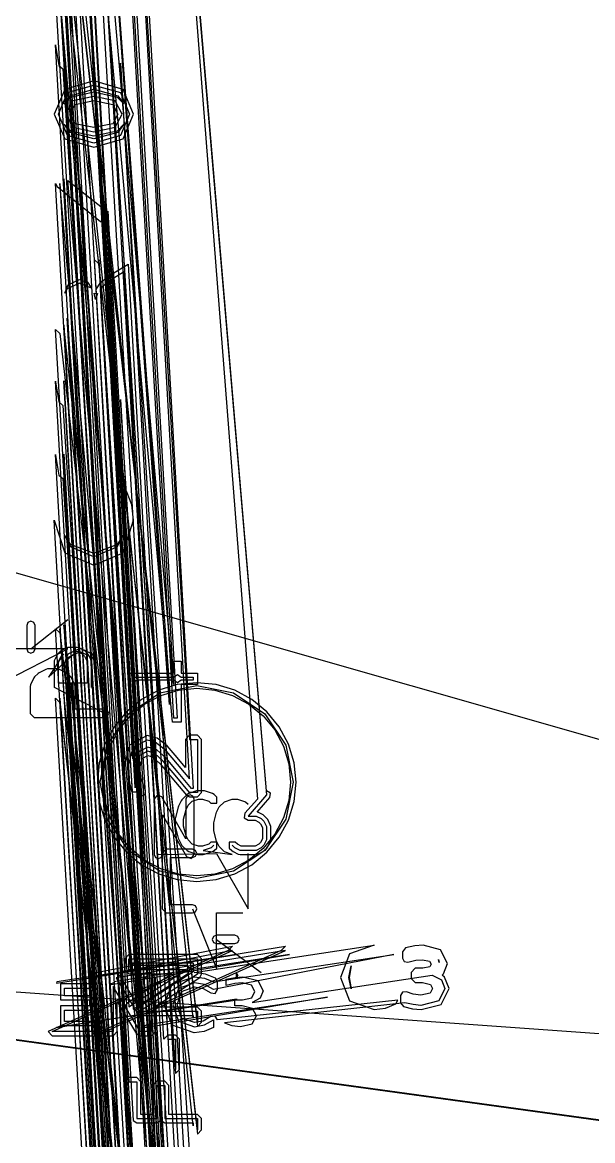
# Model space of a CAD drawing. Extents: x 0 to 334, y -361 to 120.
# Drawn here: x 77.51 to 87.79, y 1.67 to 21.83 of the extents above; entities that cross this region are included whole.
import ezdxf

# ---------------------------------------------------------------- set-up
doc = ezdxf.new("R2010")
doc.units = 0

msp = doc.modelspace()

# ---------------------------------------------------------------- linework, layer by layer
at = {"layer": 'Layer 1'}
for p, q in [((78.17989, 31.66413), (79.4289, 10.0979)), ((80.211, 9.21137), (78.17989, 31.66413)), ((78.25489, 31.743312), (79.5039, 10.0229)), ((79.50388, 9.919715), (78.25489, 31.743312)), ((80.2334, 9.89423), (78.32541, 31.717827)), ((78.542609, 31.642827), (80.1584, 9.81923)), ((80.1584, 9.53164), (78.542609, 31.642827)), ((80.2374, 9.28637), (78.96533, 31.128589)), ((78.984388, 31.201121), (80.2334, 9.89423)), ((79.048294, 31.16188), (80.2973, 9.28637)), ((79.498245, 8.551402), (78.2493, 30.375002)), ((79.331535, 8.379568), (78.082565, 30.20317)), ((79.538815, 8.042453), (78.289855, 29.866054)), ((78.295573, 29.850621), (79.5434, 8.02702)), ((79.273776, 30.011685), (80.5227, 8.90236)), ((80.522755, 8.188084), (79.273776, 30.011685)), ((79.339336, 29.975278), (80.5883, 8.01689)), ((78.239421, 29.700621), (79.6571, 7.87702)), ((81.9106, 7.976259), (80.042583, 29.799854)), ((80.042583, 29.724854), (81.9106, 7.90126)), ((80.042583, 29.649854), (81.7453, 7.82626)), ((79.353875, 4.076725), (78.104891, 25.624755)), ((78.179891, 25.624755), (79.4289, 4.07672)), ((80.6633, 3.80115), (78.179891, 25.624755)), ((78.254891, 25.699755), (79.5039, 4.036)), ((80.5883, 3.87615), (78.254891, 25.699755)), ((78.179891, 25.549755), (80.6633, 3.72615)), ((80.0567, 3.49619), (78.80769, 24.773709)), ((78.88269, 24.773709), (80.1317, 3.49619)), ((80.2673, 2.9501), (78.88269, 24.773709)), ((78.88269, 24.698709), (80.2673, 2.8751)), ((79.3539, 2.72822), (78.104891, 23.682549)), ((78.179891, 23.682549), (79.4289, 2.72822)), ((80.6633, 1.85894), (78.179891, 23.682549)), ((78.179891, 23.607549), (80.6633, 1.78394)), ((78.254891, 23.757549), (79.5039, 2.02717)), ((80.5883, 1.93394), (78.254891, 23.757549)), ((78.254891, 22.457679), (79.5039, 0.710079)), ((79.946394, 0.634067), (78.254891, 22.457679)), ((79.3539, 1.36249), (78.104891, 22.382679)), ((78.179891, 22.307679), (80.049, 0.484067)), ((78.179893, 22.382679), (79.4289, 1.36249)), ((80.048955, 0.559067), (78.179893, 22.382679)), ((78.104893, 21.428292), (78.105889, 21.416112)), ((79.3539, -0.190663), (78.104893, 21.428292)), ((78.105889, 21.416112), (78.16542, 21.054418)), ((78.254893, 21.434423), (79.5039, -0.265663)), ((79.552, -0.682014), (78.254893, 21.434423)), ((78.16542, 21.054418), (78.239424, 20.991598)), ((78.239424, 20.991598), (79.6405, -0.832014)), ((79.273783, 21.095979), (80.5227, -0.393293)), ((80.6633, -0.727633), (79.273783, 21.095979)), ((78.798361, 20.77585), (78.274619, 20.624148)), ((79.322093, 20.624156), (78.798361, 20.77585)), ((78.274619, 20.624148), (78.082573, 20.178065)), ((78.322111, 20.566101), (78.798361, 20.70085)), ((78.369774, 20.508194), (78.798361, 20.62585)), ((78.798361, 20.571194), (78.377352, 20.479696)), ((78.798361, 20.70085), (79.274611, 20.566101)), ((78.798361, 20.62585), (79.227091, 20.508076)), ((79.219316, 20.47973), (78.798361, 20.571194)), ((79.513322, 20.178065), (79.322093, 20.624156)), ((78.157573, 20.178065), (78.322111, 20.566101)), ((78.261523, 20.359769), (78.369416, 20.507901)), ((78.377352, 20.479696), (78.261523, 20.359769)), ((78.417196, 20.416155), (78.289865, 20.178065)), ((78.369416, 20.507901), (78.369774, 20.508194)), ((78.798361, 20.496194), (78.417196, 20.416155)), ((78.457296, 20.352775), (78.798361, 20.421194)), ((79.179526, 20.416155), (78.798361, 20.496194)), ((78.798361, 20.421194), (79.139612, 20.352658)), ((79.30603, 20.178065), (79.179526, 20.416155)), ((79.334338, 20.360278), (79.219316, 20.47973)), ((79.227091, 20.508076), (79.227163, 20.508018)), ((79.227163, 20.508018), (79.334338, 20.360278)), ((79.274611, 20.566101), (79.438322, 20.178065)), ((78.082573, 20.178065), (78.274591, 19.73099)), ((78.082573, 20.178065), (78.082573, 20.178065)), ((78.322111, 19.789015), (78.157573, 20.178065)), ((78.157573, 20.178065), (78.157573, 20.178065)), ((78.261523, 20.359769), (78.261523, 20.359769)), ((78.289865, 20.178065), (78.417196, 19.939974)), ((78.289865, 20.178065), (78.289865, 20.178065)), ((78.364865, 20.178065), (78.456746, 20.35243)), ((78.457012, 20.003533), (78.364865, 20.178065)), ((78.364865, 20.178065), (78.364865, 20.178065)), ((78.456746, 20.35243), (78.457296, 20.352775)), ((79.139612, 20.352658), (79.13979, 20.352546)), ((79.23103, 20.178065), (79.139713, 20.003536)), ((79.13979, 20.352546), (79.23103, 20.178065)), ((79.179526, 19.939974), (79.30603, 20.178065)), ((79.438322, 20.178065), (79.274611, 19.789015)), ((79.322274, 19.731108), (79.513322, 20.178065)), ((78.260843, 19.997999), (78.377282, 19.876477)), ((78.369594, 19.84707), (78.260843, 19.997999)), ((78.260843, 19.997999), (78.260843, 19.997999)), ((78.798361, 19.935949), (78.457012, 20.003533)), ((79.139713, 20.003536), (78.798361, 19.935949)), ((79.219626, 19.876594), (79.335023, 19.997501)), ((79.335023, 19.997501), (79.227129, 19.847072)), ((78.798361, 19.655279), (78.322111, 19.789015)), ((78.798361, 19.730279), (78.369594, 19.84707)), ((78.377282, 19.876477), (78.377461, 19.876365)), ((78.377461, 19.876365), (78.798361, 19.785949)), ((78.417196, 19.939974), (78.798361, 19.860949)), ((78.798361, 19.860949), (79.179526, 19.939974)), ((78.798361, 19.785949), (79.219076, 19.876249)), ((79.227129, 19.847072), (78.798361, 19.730279)), ((79.274611, 19.789015), (78.798361, 19.655279)), ((79.219076, 19.876249), (79.219626, 19.876594)), ((78.274591, 19.73099), (78.274663, 19.730932)), ((78.274663, 19.730932), (78.798361, 19.580279)), ((78.798361, 19.580279), (79.321916, 19.730815)), ((79.321916, 19.730815), (79.322274, 19.731108)), ((78.254898, 19.008037), (79.5039, -2.71242)), ((79.50388, -2.815575), (78.254898, 19.008037)), ((78.325418, 18.982552), (78.984396, 18.465846)), ((80.2334, -2.84106), (78.325418, 18.982552)), ((78.104898, 18.928855), (78.13289, 18.870415)), ((79.3539, -2.63742), (78.104898, 18.928855)), ((78.13289, 18.870415), (78.915064, 18.241249)), ((78.179898, 18.928855), (79.4289, -2.63742)), ((80.211, -3.52393), (78.179898, 18.928855)), ((78.542617, 18.907552), (80.1584, -2.91606)), ((80.1584, -3.20366), (78.542617, 18.907552)), ((78.965338, 18.393314), (79.048302, 18.426605)), ((80.2374, -3.44893), (78.965338, 18.393314)), ((78.984396, 18.465846), (80.2334, -2.84106)), ((79.048302, 18.426605), (80.2973, -3.44893)), ((78.915064, 18.241249), (78.962072, 18.224689)), ((78.962072, 18.224689), (80.3723, -3.59893)), ((78.807697, 17.550975), (78.882697, 17.475975)), ((80.0567, -3.72656), (78.807697, 17.550975)), ((78.882697, 17.550975), (80.1317, -3.72656)), ((80.2673, -4.27264), (78.882697, 17.550975)), ((78.882697, 17.475975), (80.2673, -4.34764)), ((79.077, 17.266283), (79.414344, 17.473978)), ((79.414344, 17.473978), (80.6633, -4.5695)), ((78.330012, 17.101984), (78.535431, 17.197362)), ((78.535431, 17.197362), (78.679693, 17.1489)), ((78.679693, 17.1489), (78.680122, 17.14853)), ((78.680122, 17.14853), (78.750783, 17.037189)), ((78.913289, 17.140652), (79.077, 17.266283)), ((78.967725, 17.089061), (79.115727, 17.202055)), ((79.115727, 17.202055), (79.116321, 17.202417)), ((79.116321, 17.202417), (79.339344, 17.339727)), ((79.339344, 17.339727), (80.5883, -4.52743)), ((78.271861, 16.950326), (78.330012, 17.101984)), ((78.311937, 17.02475), (78.271861, 16.950326)), ((78.271861, 16.950326), (78.271861, 16.950326)), ((78.535431, 17.131561), (78.311937, 17.02475)), ((78.750783, 17.037189), (78.535431, 17.131561)), ((78.802348, 16.945777), (78.863214, 16.943299)), ((78.826665, 16.83451), (78.802348, 16.945777)), ((78.802348, 16.945777), (78.802348, 16.945777)), ((78.863214, 16.943299), (78.826665, 16.83451)), ((78.835568, 17.012995), (78.913289, 17.140652)), ((80.08457, -4.810627), (78.835568, 17.012995)), ((78.915977, 17.015673), (78.967305, 17.088621)), ((80.164933, -4.807946), (78.915977, 17.015673)), ((78.967305, 17.088621), (78.967725, 17.089061)), ((78.39215, 16.575341), (79.6411, -5.06594)), ((79.9293, -5.24828), (78.39215, 16.575341)), ((78.254898, 16.370685), (79.5039, -5.3651)), ((80.5883, -5.45294), (78.254898, 16.370685)), ((78.31715, 16.500341), (80.0043, -5.32328)), ((79.566084, -5.06594), (78.31715, 16.500341)), ((78.104898, 16.295685), (78.179898, 16.220685)), ((79.353854, -5.065936), (78.104898, 16.295685)), ((78.179898, 16.220685), (80.6633, -5.60294)), ((78.104898, 15.361561), (78.105894, 15.349381)), ((79.3539, -6.25741), (78.104898, 15.361561)), ((78.105894, 15.349381), (78.165425, 14.987687)), ((78.254898, 15.367692), (79.5039, -6.3324)), ((79.552, -6.74876), (78.254898, 15.367692)), ((65.66, 15.2522), (112.73, 1.8192)), ((78.165425, 14.987687), (78.239429, 14.924867)), ((78.239429, 14.924867), (79.6405, -6.89876)), ((79.273788, 15.029248), (80.5227, -6.46004)), ((80.6633, -6.79438), (79.273788, 15.029248)), ((78.104898, 14.041427), (78.105894, 14.029247)), ((79.3539, -7.57754), (78.104898, 14.041427)), ((78.105894, 14.029247), (78.165425, 13.667552)), ((78.254898, 14.047558), (79.5039, -7.65254)), ((79.552, -8.06889), (78.254898, 14.047558)), ((78.165425, 13.667552), (78.239429, 13.604732)), ((78.239429, 13.604732), (79.6405, -8.21889)), ((79.273788, 13.709114), (80.5227, -7.78017)), ((80.6633, -8.11451), (79.273788, 13.709114)), ((78.274987, 13.339314), (79.7001, -8.48431)), ((79.523923, -8.48431), (78.274987, 13.339314)), ((79.38486, 13.375676), (79.319264, 13.414314)), ((79.319264, 13.414314), (80.3938, -8.40931)), ((79.481357, 13.129402), (79.38486, 13.375676)), ((79.513327, 12.858068), (79.481357, 13.129402)), ((78.082578, 12.858068), (78.272926, 12.267875)), ((79.331491, -8.965556), (78.082578, 12.858068)), ((79.323862, 12.267938), (79.513327, 12.858068)), ((78.269363, 12.581692), (78.369962, 12.421738)), ((78.386127, 12.36629), (78.269363, 12.581692)), ((78.269363, 12.581692), (78.269363, 12.581692)), ((79.326377, 12.58054), (79.210546, 12.366221)), ((79.226843, 12.421816), (79.326377, 12.58054)), ((78.369962, 12.421738), (78.798366, 12.260282)), ((78.386245, 12.366154), (78.386127, 12.36629)), ((78.798366, 12.194481), (78.386245, 12.366154)), ((78.798366, 12.260282), (79.22668, 12.421642)), ((79.210546, 12.366221), (78.798366, 12.194481)), ((79.22668, 12.421642), (79.226843, 12.421816)), ((78.272926, 12.267875), (78.798366, 12.044481)), ((78.798366, 12.044481), (79.323744, 12.267803)), ((79.323744, 12.267803), (79.323862, 12.267938)), ((77.585562, 10.958171), (77.5855, 10.5348)), ((77.607529, 11.011204), (77.585562, 10.958171)), ((77.660562, 11.033171), (77.607529, 11.011204)), ((77.713533, 11.011233), (77.6605, 11.0332)), ((77.6605, 11.0332), (77.660562, 11.033171)), ((77.660562, 10.534838), (78.3258, 11.0646)), ((77.7355, 10.9582), (77.713533, 11.011233)), ((77.7355, 10.5348), (77.7355, 10.9582)), ((78.104903, 10.895594), (78.179903, 10.820594)), ((79.3539, -9.97161), (78.104903, 10.895594)), ((78.179903, 10.895594), (79.4289, -9.97161)), ((80.6633, -10.928), (78.179903, 10.895594)), ((78.254903, 10.970594), (79.5039, -10.7598)), ((80.5883, -10.853), (78.254903, 10.970594)), ((78.179903, 10.820594), (80.6633, -11.003)), ((78.3258, 10.5348), (77.0558, 10.5348)), ((77.1767, 9.944605), (78.3258, 10.5348)), ((77.5855, 10.5348), (77.607467, 10.481767)), ((77.713533, 10.481767), (77.7355, 10.5348)), ((77.980648, 10.021981), (78.4895, 10.4912)), ((78.144377, 10.445253), (78.204853, 10.505729)), ((78.204853, 10.505729), (78.325805, 10.566205)), ((78.325805, 10.566205), (78.5072, 10.5662)), ((78.335173, 10.446718), (78.548666, 10.546031)), ((78.4895, 10.4912), (78.58373, 10.444085)), ((78.5072, 10.5662), (78.628152, 10.505724)), ((78.548666, 10.546031), (78.763811, 10.446718)), ((78.628152, 10.505724), (78.688628, 10.445248)), ((77.607467, 10.481767), (77.6605, 10.4598)), ((77.6605, 10.4598), (77.713533, 10.481767)), ((78.24928, 10.444095), (77.980648, 10.021981)), ((78.0839, 10.3243), (78.144377, 10.445253)), ((78.0839, 9.84053), (78.0839, 10.3243)), ((78.1589, 10.3066), (78.206016, 10.400831)), ((78.1589, 9.91553), (78.1589, 10.3066)), ((78.206016, 10.400831), (78.24928, 10.444095)), ((78.271328, 10.288277), (78.334828, 10.446239)), ((79.520233, -11.535335), (78.271328, 10.288277)), ((78.548666, 10.48023), (78.318195, 10.373112)), ((78.318195, 10.373112), (79.5671, -11.4505)), ((78.334828, 10.446239), (78.335173, 10.446718)), ((78.779963, 10.373112), (78.548666, 10.48023)), ((78.58373, 10.444085), (78.626994, 10.400821)), ((78.626994, 10.400821), (78.674109, 10.30659)), ((78.674109, 10.30659), (78.6741, 9.91553)), ((78.688628, 10.445248), (78.749104, 10.324295)), ((78.749104, 10.324295), (78.7491, 9.84053)), ((78.763811, 10.446718), (78.763972, 10.446493)), ((78.763972, 10.446493), (78.827148, 10.28743)), ((78.827148, 10.28743), (78.779963, 10.373112)), ((80.2334, 10.0979), (80.2334, 10.3137)), ((80.2334, 10.3137), (80.3723, 10.3137)), ((80.3723, 10.3137), (80.3723, 10.0979)), ((77.788958, 10.089538), (77.728482, 10.029062)), ((77.80845, 10.103587), (77.788958, 10.089538)), ((77.929402, 10.164063), (77.80845, 10.103587)), ((77.962943, 10.171981), (77.929402, 10.164063)), ((78.144296, 10.171965), (77.962943, 10.171981)), ((78.177837, 10.164047), (78.144296, 10.171965)), ((78.298789, 10.103571), (78.177837, 10.164047)), ((78.318281, 10.089522), (78.298789, 10.103571)), ((78.378757, 10.029046), (78.318281, 10.089522)), ((79.4289, 10.0979), (80.2334, 10.0979)), ((80.3723, 10.0979), (80.6633, 10.0979)), ((80.6633, 10.0979), (80.6633, 9.89423)), ((77.653956, 9.888617), (77.646038, 9.855076)), ((77.714433, 10.00957), (77.653956, 9.888617)), ((77.728482, 10.029062), (77.714433, 10.00957)), ((78.6741, 9.91553), (78.1589, 9.91553)), ((78.392806, 10.009554), (78.378757, 10.029046)), ((78.392155, 9.92401), (79.6411, -11.7173)), ((79.955, -11.8996), (78.392155, 9.92401)), ((78.453282, 9.888601), (78.392806, 10.009554)), ((78.4612, 9.85506), (78.453282, 9.888601)), ((79.5744, 9.96923), (79.50388, 9.919715)), ((79.5039, 10.0229), (80.2334, 10.0229)), ((80.233394, 9.96923), (79.5744, 9.96923)), ((80.300514, 9.889189), (79.964458, 9.787247)), ((80.302847, 9.922529), (80.233394, 9.96923)), ((80.2334, 10.0229), (80.302853, 10.069601)), ((80.65, 9.92361), (80.300514, 9.889189)), ((80.3723, 9.96923), (80.302847, 9.922529)), ((80.302853, 10.069601), (80.372306, 10.0229)), ((80.5883, 9.96923), (80.3723, 9.96923)), ((80.6633, 9.89423), (80.3723, 9.89423)), ((80.3723, 9.89423), (80.3723, 9.21137)), ((80.372306, 10.0229), (80.5883, 10.0229)), ((80.5883, 10.0229), (80.5883, 9.96923)), ((80.999486, 9.889189), (80.65, 9.92361)), ((80.65, 9.92361), (80.65, 9.92361)), ((81.335542, 9.787247), (80.999486, 9.889189)), ((77.646038, 9.855076), (77.646, 9.37125)), ((78.991038, 9.371267), (78.0839, 9.84053)), ((78.254903, 9.719354), (79.5039, -12.0164)), ((80.5883, -12.1043), (78.254903, 9.719354)), ((78.317155, 9.84901), (80.03, -11.9746)), ((79.566152, -11.7173), (78.317155, 9.84901)), ((78.4612, 9.44625), (78.4612, 9.85506)), ((79.418637, 9.363563), (79.983591, 9.741053)), ((79.964458, 9.787247), (79.654748, 9.621703)), ((79.710305, 9.538557), (80.002727, 9.694859)), ((79.983591, 9.741053), (80.65, 9.87361)), ((80.002727, 9.694859), (80.320023, 9.79111)), ((80.1584, 9.81923), (80.1584, 9.53164)), ((80.320023, 9.79111), (80.65, 9.82361)), ((80.65, 9.87361), (81.316409, 9.741053)), ((80.65, 9.82361), (80.979977, 9.79111)), ((80.65, 9.82361), (80.65, 9.82361)), ((80.979977, 9.79111), (81.297273, 9.694859)), ((81.297273, 9.694859), (81.589695, 9.538557)), ((81.316409, 9.741053), (81.881363, 9.363563)), ((81.645252, 9.621703), (81.335542, 9.787247)), ((78.104903, 9.644354), (78.179903, 9.569354)), ((79.353848, -11.7173), (78.104903, 9.644354)), ((78.179903, 9.644354), (79.4289, -11.7173)), ((80.6633, -12.1793), (78.179903, 9.644354)), ((78.179903, 9.569354), (80.6633, -12.2543)), ((79.654748, 9.621703), (79.383284, 9.398919)), ((79.453995, 9.328208), (79.710305, 9.538557)), ((81.589695, 9.538557), (81.846005, 9.328208)), ((81.916716, 9.398919), (81.645252, 9.621703)), ((77.646, 9.37125), (77.721, 9.29625)), ((77.721, 9.29625), (78.3862, 9.29625)), ((78.3862, 9.29625), (78.991, 9.29625)), ((78.991, 9.44625), (78.4612, 9.44625)), ((79.044033, 9.424283), (78.991, 9.44625)), ((78.991, 9.29625), (79.044033, 9.318217)), ((79.041147, 8.798609), (79.418637, 9.363563)), ((79.066, 9.37125), (79.044033, 9.424283)), ((79.044033, 9.318217), (79.066, 9.37125)), ((79.383284, 9.398919), (79.1605, 9.127455)), ((79.243646, 9.071898), (79.453995, 9.328208)), ((80.2973, 9.28637), (80.2374, 9.28637)), ((81.846005, 9.328208), (82.056354, 9.071898)), ((81.881363, 9.363563), (82.258853, 8.798609)), ((82.1395, 9.127455), (81.916716, 9.398919)), ((79.1605, 9.127455), (78.994956, 8.817745)), ((80.3723, 9.21137), (80.211, 9.21137)), ((82.305044, 8.817745), (82.1395, 9.127455)), ((79.087344, 8.779476), (79.243646, 9.071898)), ((79.758716, 8.969254), (79.440554, 8.796866)), ((79.502456, 8.754435), (79.758771, 8.894249)), ((79.937613, 8.925541), (79.758716, 8.969254)), ((79.758771, 8.894249), (79.903465, 8.858789)), ((80.116729, 8.7853), (79.937613, 8.925541)), ((80.5227, 8.97736), (80.4477, 8.90236)), ((80.4477, 8.90236), (80.4477, 8.39519)), ((80.6633, 8.97736), (80.5227, 8.97736)), ((80.5227, 8.90236), (80.6633, 8.90236)), ((80.7383, 8.90236), (80.6633, 8.97736)), ((80.6633, 8.90236), (80.6633, 7.94189)), ((80.7383, 7.94189), (80.7383, 8.90236)), ((82.056354, 9.071898), (82.212656, 8.779476)), ((78.994956, 8.817745), (78.893014, 8.481689)), ((78.90859, 8.1322), (79.041147, 8.798609)), ((78.991093, 8.46218), (79.087344, 8.779476)), ((79.4406, 8.79686), (79.331535, 8.379568)), ((79.406544, 8.379569), (79.502456, 8.754435)), ((79.440554, 8.796866), (79.4406, 8.79686)), ((79.769486, 8.763581), (79.548605, 8.647832)), ((79.769465, 8.688581), (79.609061, 8.603476)), ((79.892661, 8.649068), (79.769465, 8.688581)), ((79.932424, 8.712673), (79.769486, 8.763581)), ((79.903465, 8.858789), (80.063868, 8.732145)), ((80.099959, 8.563131), (79.932424, 8.712673)), ((80.063868, 8.732145), (80.202775, 8.571055)), ((80.118278, 8.783712), (80.116729, 8.7853)), ((80.259963, 8.619519), (80.118278, 8.783712)), ((82.212656, 8.779476), (82.308907, 8.46218)), ((82.258853, 8.798609), (82.39141, 8.1322)), ((82.406986, 8.481689), (82.305044, 8.817745)), ((78.893014, 8.481689), (78.858593, 8.132203)), ((79.548605, 8.647832), (79.498245, 8.551402)), ((79.609061, 8.603476), (79.547049, 8.383623)), ((79.622132, 8.383622), (79.669506, 8.558962)), ((79.669506, 8.558962), (79.669759, 8.559307)), ((79.669759, 8.559307), (79.769548, 8.61358)), ((79.769548, 8.61358), (79.85282, 8.585576)), ((79.85282, 8.585576), (79.853185, 8.585348)), ((79.853185, 8.585348), (79.989604, 8.461601)), ((80.044797, 8.512293), (79.892661, 8.649068)), ((80.258944, 8.259005), (80.044797, 8.512293)), ((80.316837, 8.306711), (80.099959, 8.563131)), ((80.202775, 8.571055), (80.522755, 8.188084)), ((80.260135, 8.619315), (80.259963, 8.619519)), ((80.4477, 8.39519), (80.260135, 8.619315)), ((82.441407, 8.132203), (82.406986, 8.481689)), ((78.958593, 8.132203), (78.991093, 8.46218)), ((79.427215, 8.183018), (79.406544, 8.379569)), ((79.547049, 8.383623), (79.574334, 8.17998)), ((79.647087, 8.19853), (79.622132, 8.383622)), ((79.989604, 8.461601), (79.989907, 8.461273)), ((79.989907, 8.461273), (80.201154, 8.2113)), ((80.316838, 8.306709), (80.316837, 8.306711)), ((80.5576, 8.01689), (80.316838, 8.306709)), ((82.308907, 8.46218), (82.341407, 8.132203)), ((78.858593, 8.132203), (78.893014, 7.782717)), ((79.041147, 7.465791), (78.90859, 8.1322)), ((78.991093, 7.802226), (78.958593, 8.132203)), ((79.4884, 7.95202), (79.427215, 8.183018)), ((79.574334, 8.17998), (79.657017, 7.952021)), ((79.725349, 7.983118), (79.647087, 8.19853)), ((80.201154, 8.2113), (80.201155, 8.211298)), ((80.201155, 8.211298), (80.465482, 7.893499)), ((80.5227, 7.94189), (80.258944, 8.259005)), ((82.39141, 8.1322), (82.258853, 7.465791)), ((82.341407, 8.132203), (82.308907, 7.802226)), ((82.39141, 8.1322), (82.39141, 8.1322)), ((82.406986, 7.782717), (82.441407, 8.132203)), ((79.657017, 7.952021), (79.4884, 7.95202)), ((79.5434, 8.02702), (79.538815, 8.042453)), ((79.6571, 7.87702), (79.720171, 7.911448)), ((79.720171, 7.911448), (79.725349, 7.983118)), ((79.938928, 7.898728), (79.883172, 7.826262)), ((80.02329, 7.863472), (79.938928, 7.898728)), ((80.476605, 7.906673), (80.381367, 7.811435)), ((80.476623, 7.879293), (80.454656, 7.82626)), ((80.465482, 7.893499), (80.522783, 7.866889)), ((80.50592, 7.924791), (80.476605, 7.906673)), ((80.529656, 7.90126), (80.476623, 7.879293)), ((80.648777, 7.972411), (80.50592, 7.924791)), ((80.6633, 7.94189), (80.5227, 7.94189)), ((80.522783, 7.866889), (80.6633, 7.86689)), ((80.582633, 7.879293), (80.5296, 7.90126)), ((80.5296, 7.90126), (80.529656, 7.90126)), ((80.5883, 8.01689), (80.5576, 8.01689)), ((80.6046, 7.82626), (80.582633, 7.879293)), ((80.672495, 7.97626), (80.648777, 7.972411)), ((80.6633, 7.86689), (80.7383, 7.94189)), ((80.767771, 7.97626), (80.672495, 7.97626)), ((80.791489, 7.972411), (80.767771, 7.97626)), ((80.934346, 7.924791), (80.791489, 7.972411)), ((80.963661, 7.906673), (80.934346, 7.924791)), ((81.01128, 7.859054), (80.963661, 7.906673)), ((81.9106, 7.90126), (81.577267, 7.520307)), ((81.978888, 7.932246), (81.9106, 7.976259)), ((81.967043, 7.851871), (81.978888, 7.932246)), ((78.893014, 7.782717), (78.994956, 7.446661)), ((79.087344, 7.48493), (78.991093, 7.802226)), ((79.883172, 7.826262), (79.8832, 6.82626)), ((80.4546, 7.10868), (80.02329, 7.863472)), ((80.31402, 7.681354), (80.266401, 7.490878)), ((80.319699, 7.696705), (80.31402, 7.681354)), ((80.367318, 7.791943), (80.319699, 7.696705)), ((80.381367, 7.811435), (80.367318, 7.791943)), ((80.454656, 7.82626), (80.4546, 7.10868)), ((80.457583, 7.636982), (80.496077, 7.71397)), ((80.496077, 7.71397), (80.57019, 7.788083)), ((80.57019, 7.788083), (80.684704, 7.826255)), ((80.604628, 6.826258), (80.6046, 7.82626)), ((80.684704, 7.826255), (80.7556, 7.82626)), ((80.7556, 7.82626), (80.870114, 7.788088)), ((80.870114, 7.788088), (80.905214, 7.752988)), ((80.905214, 7.752988), (81.01128, 7.752988)), ((81.005819, 7.588166), (81.053438, 7.683404)), ((81.01128, 7.752988), (81.01128, 7.859054)), ((81.053438, 7.683404), (81.148676, 7.778642)), ((81.148676, 7.778642), (81.291533, 7.826262)), ((81.291533, 7.826262), (81.3868, 7.82626)), ((81.3868, 7.82626), (81.529657, 7.77864)), ((81.7453, 7.82626), (81.520806, 7.569695)), ((81.529657, 7.77864), (81.577276, 7.731021)), ((81.740163, 7.592578), (81.967043, 7.851871)), ((82.308907, 7.802226), (82.212656, 7.48493)), ((82.305044, 7.446661), (82.406986, 7.782717)), ((79.418637, 6.900837), (79.041147, 7.465791)), ((79.243646, 7.192508), (79.087344, 7.48493)), ((80.0332, 6.82626), (80.0332, 7.54384)), ((80.0332, 7.54384), (80.46451, 6.789048)), ((80.266401, 7.490878), (80.264162, 7.472688)), ((80.264162, 7.472688), (80.2642, 7.32983)), ((80.414196, 7.339064), (80.4142, 7.46345)), ((80.4142, 7.46345), (80.457583, 7.636982)), ((80.9582, 7.39769), (81.005819, 7.588166)), ((81.520806, 7.569695), (81.508961, 7.48932)), ((81.508961, 7.48932), (81.577249, 7.445307)), ((81.577267, 7.520307), (81.7201, 7.5203)), ((81.7201, 7.5203), (81.815338, 7.472681)), ((81.753665, 7.587388), (81.740163, 7.592578)), ((81.848903, 7.539769), (81.753665, 7.587388)), ((81.815338, 7.472681), (81.862957, 7.425062)), ((81.868395, 7.52572), (81.848903, 7.539769)), ((81.916014, 7.478101), (81.868395, 7.52572)), ((82.258853, 7.465791), (81.881363, 6.900837)), ((81.930063, 7.458609), (81.916014, 7.478101)), ((82.212656, 7.48493), (82.056354, 7.192508)), ((78.994956, 7.446661), (79.1605, 7.136951)), ((80.2642, 7.32983), (80.266439, 7.31164)), ((80.266439, 7.31164), (80.314058, 7.121164)), ((80.457579, 7.165532), (80.414196, 7.339064)), ((80.958167, 7.254831), (80.9582, 7.39769)), ((81.577249, 7.445307), (81.7024, 7.44531)), ((81.7024, 7.44531), (81.770916, 7.411052)), ((81.770916, 7.411052), (81.801323, 7.380645)), ((81.801323, 7.380645), (81.835581, 7.312129)), ((81.835581, 7.312129), (81.8356, 7.10944)), ((81.862957, 7.425062), (81.910576, 7.329824)), ((81.910576, 7.329824), (81.9106, 7.09173)), ((81.977682, 7.363371), (81.930063, 7.458609)), ((81.9856, 7.32983), (81.977682, 7.363371)), ((81.985576, 7.091736), (81.9856, 7.32983)), ((82.1395, 7.136951), (82.305044, 7.446661)), ((79.1605, 7.136951), (79.383284, 6.865487)), ((79.453995, 6.936198), (79.243646, 7.192508)), ((80.314058, 7.121164), (80.319737, 7.105813)), ((80.319737, 7.105813), (80.367356, 7.010575)), ((80.496073, 7.088544), (80.457579, 7.165532)), ((80.570186, 7.014431), (80.496073, 7.088544)), ((81.005786, 7.064355), (80.958167, 7.254831)), ((81.053405, 6.969117), (81.005786, 7.064355)), ((81.8356, 7.10944), (81.801342, 7.040924)), ((82.056354, 7.192508), (81.846005, 6.936198)), ((81.9106, 7.09173), (81.862981, 6.996492)), ((81.916716, 6.865487), (82.1395, 7.136951)), ((81.930039, 6.962957), (81.977658, 7.058195)), ((81.977658, 7.058195), (81.985576, 7.091736)), ((79.383284, 6.865487), (79.654748, 6.642703)), ((79.983591, 6.523347), (79.418637, 6.900837)), ((79.710305, 6.725849), (79.453995, 6.936198)), ((80.10111, 6.9215), (80.02611, 6.8465)), ((80.5773, 6.9215), (80.10111, 6.9215)), ((80.367356, 7.010575), (80.381405, 6.991083)), ((80.381405, 6.991083), (80.476643, 6.895845)), ((80.476643, 6.895845), (80.505959, 6.877727)), ((80.505959, 6.877727), (80.648816, 6.830108)), ((80.6847, 6.97626), (80.570186, 7.014431)), ((80.630333, 6.899533), (80.5773, 6.9215)), ((80.6523, 6.8465), (80.630333, 6.899533)), ((80.755529, 6.97626), (80.6847, 6.97626)), ((80.870043, 7.014431), (80.755529, 6.97626)), ((80.91059, 6.948879), (80.767733, 6.90126)), ((80.767733, 6.90126), (81.2915, 6.82626)), ((80.791417, 6.830109), (80.934274, 6.877728)), ((80.905143, 7.049531), (80.870043, 7.014431)), ((81.011209, 7.049531), (80.905143, 7.049531)), ((80.958209, 6.996498), (80.91059, 6.948879)), ((80.934274, 6.877728), (80.96359, 6.895846)), ((80.96359, 6.895846), (81.011209, 6.943465)), ((81.011209, 6.943465), (81.011209, 7.049531)), ((81.148643, 6.873879), (81.053405, 6.969117)), ((81.2915, 6.82626), (81.148643, 6.873879)), ((81.344571, 7.049531), (81.238505, 7.049531)), ((81.238505, 7.049531), (81.238505, 6.943465)), ((81.238505, 6.943465), (81.286124, 6.895846)), ((81.286124, 6.895846), (81.305616, 6.881797)), ((81.339162, 6.948879), (81.291543, 6.996498)), ((81.305616, 6.881797), (81.400854, 6.834178)), ((81.881363, 6.900837), (81.316409, 6.523347)), ((81.4344, 6.90126), (81.339162, 6.948879)), ((81.383584, 7.010518), (81.344571, 7.049531)), ((81.4521, 6.97626), (81.383584, 7.010518)), ((81.720124, 6.901254), (81.4344, 6.90126)), ((81.702419, 6.976259), (81.4521, 6.97626)), ((81.846005, 6.936198), (81.589695, 6.725849)), ((81.645252, 6.642703), (81.916716, 6.865487)), ((81.770935, 7.010517), (81.702419, 6.976259)), ((81.815362, 6.948873), (81.720124, 6.901254)), ((81.753641, 6.834178), (81.848879, 6.881797)), ((81.801342, 7.040924), (81.770935, 7.010517)), ((81.862981, 6.996492), (81.815362, 6.948873)), ((81.848879, 6.881797), (81.868371, 6.895846)), ((81.868371, 6.895846), (81.91599, 6.943465)), ((81.91599, 6.943465), (81.930039, 6.962957)), ((80.002727, 6.569547), (79.710305, 6.725849)), ((79.8832, 6.82626), (79.905167, 6.773227)), ((79.905167, 6.773227), (79.9582, 6.75126)), ((79.9582, 6.75126), (80.011233, 6.773227)), ((79.958228, 6.82626), (81.0058, 6.8465)), ((80.011233, 6.773227), (80.0332, 6.82626)), ((80.02611, 6.8465), (80.0261, 5.8465)), ((80.1761, 5.9215), (80.1761, 6.7715)), ((80.1761, 6.7715), (80.5773, 6.7715)), ((80.46451, 6.789048), (80.548872, 6.753792)), ((80.548872, 6.753792), (80.604628, 6.826258)), ((80.5773, 6.7715), (80.630333, 6.793467)), ((80.630333, 6.793467), (80.6523, 6.8465)), ((80.648816, 6.830108), (80.672533, 6.826259)), ((80.672533, 6.826259), (80.7677, 6.82626)), ((80.7677, 6.82626), (80.791417, 6.830109)), ((81.0058, 6.8465), (81.577228, 5.8465)), ((81.589695, 6.725849), (81.297273, 6.569547)), ((81.400854, 6.834178), (81.434395, 6.82626)), ((81.434395, 6.82626), (81.7201, 6.82626)), ((81.577228, 5.8465), (81.5773, 6.8465)), ((81.7201, 6.82626), (81.753641, 6.834178)), ((79.654748, 6.642703), (79.964458, 6.477159)), ((79.964458, 6.477159), (80.300514, 6.375217)), ((80.65, 6.39079), (79.983591, 6.523347)), ((80.320023, 6.473296), (80.002727, 6.569547)), ((80.65, 6.440796), (80.320023, 6.473296)), ((81.316409, 6.523347), (80.65, 6.39079)), ((80.979977, 6.473296), (80.65, 6.440796)), ((81.297273, 6.569547), (80.979977, 6.473296)), ((80.999486, 6.375217), (81.335542, 6.477159)), ((81.335542, 6.477159), (81.645252, 6.642703)), ((80.300514, 6.375217), (80.65, 6.340796)), ((80.65, 6.340796), (80.999486, 6.375217)), ((80.5773, 5.9215), (80.1761, 5.9215)), ((80.630333, 5.899533), (80.5773, 5.9215)), ((80.6523, 5.8465), (80.630333, 5.899533)), ((80.0261, 5.8465), (80.1011, 5.7715)), ((80.1011, 5.7715), (80.5773, 5.7715)), ((80.5773, 5.8465), (81.0058, 4.7715)), ((80.5773, 5.7715), (80.630333, 5.793467)), ((80.630333, 5.793467), (80.6523, 5.8465)), ((81.0058, 4.7715), (81.0058, 5.7715)), ((81.0058, 5.7715), (81.482, 5.7715)), ((80.952777, 5.348342), (80.93081, 5.295309)), ((80.93081, 5.295309), (80.952777, 5.242276)), ((81.00581, 5.370309), (80.952777, 5.348342)), ((81.3392, 5.3703), (81.00581, 5.370309)), ((81.00581, 5.295309), (81.8153, 4.6965)), ((81.392233, 5.348333), (81.3392, 5.3703)), ((81.4142, 5.2953), (81.392233, 5.348333)), ((81.392233, 5.242267), (81.4142, 5.2953)), ((65.585, 5.1022), (108.58, -0.805801)), ((108.655, 2.1192), (65.66, 5.1772)), ((65.66, 5.1022), (108.655, -0.805801)), ((81.219605, 5.097073), (77.9695, 3.63191)), ((78.0445, 3.63191), (81.294605, 5.097073)), ((78.7407, 4.67892), (81.294605, 5.172073)), ((81.294605, 5.097073), (78.7407, 4.60392)), ((82.17393, 5.097073), (78.9239, 3.63191)), ((78.9989, 3.63191), (82.24893, 5.097073)), ((79.199475, 4.678916), (82.24893, 5.172073)), ((82.24893, 5.097073), (79.1995, 4.60392)), ((80.602888, 4.696498), (83.852988, 5.189651)), ((80.952777, 5.242276), (81.00581, 5.220309)), ((81.00581, 5.220309), (81.3392, 5.2203)), ((81.294605, 5.172073), (81.219605, 5.097073)), ((81.3392, 5.2203), (81.392233, 5.242267)), ((82.24893, 5.172073), (82.17393, 5.097073)), ((83.852988, 5.189651), (83.407816, 5.033901)), ((84.415511, 5.145819), (84.358403, 5.072984)), ((84.358403, 5.072984), (84.3585, 4.95579)), ((84.581477, 5.178497), (84.415511, 5.145819)), ((84.581577, 5.178511), (84.581477, 5.178497)), ((84.73209, 5.189651), (84.581577, 5.178511)), ((84.732175, 5.189646), (84.73209, 5.189651)), ((85.04319, 5.108038), (84.732175, 5.189646)), ((85.17445, 4.862693), (85.04319, 5.108038)), ((78.119492, 4.505591), (81.369605, 5.022073)), ((81.369605, 5.022073), (78.1275, 4.52892)), ((79.073849, 4.473107), (82.32393, 5.022073)), ((82.32393, 5.022073), (79.157, 4.52892)), ((79.4289, 5.02101), (79.3539, 4.94601)), ((79.3539, 4.94601), (79.3539, 4.74743)), ((80.6633, 5.02101), (79.4289, 5.02101)), ((79.4289, 4.74743), (79.4289, 4.94601)), ((79.4289, 4.94601), (80.6633, 4.94601)), ((79.5039, 4.82243), (79.5039, 4.87101)), ((79.5039, 4.87101), (80.5883, 4.87101)), ((80.5883, 4.87101), (80.5883, 4.71115)), ((80.7383, 4.94601), (80.6633, 5.02101)), ((80.6633, 4.94601), (80.6633, 4.67043)), ((80.738325, 4.670435), (80.7383, 4.94601)), ((84.2033, 5.022203), (80.9532, 4.39038)), ((80.9532, 4.529045), (84.2033, 5.022203)), ((83.407816, 5.033901), (83.24035, 4.610094)), ((83.519206, 4.956895), (83.519374, 4.957065)), ((83.51929, 4.956979), (83.519206, 4.956895)), ((83.519374, 4.957065), (83.51929, 4.956979)), ((84.3585, 4.95579), (84.388575, 4.89574)), ((84.388575, 4.89574), (84.454672, 4.88384)), ((84.454672, 4.88384), (84.600009, 4.918275)), ((84.600009, 4.918275), (84.60001, 4.918276)), ((84.60001, 4.918276), (84.718912, 4.928967)), ((84.718912, 4.928967), (84.84876, 4.901459)), ((84.84876, 4.901459), (84.849582, 4.900911)), ((84.849582, 4.900911), (84.876225, 4.849019)), ((84.876225, 4.849019), (84.851457, 4.79951)), ((85.007599, 4.9357), (85.023709, 4.880653)), ((85.023709, 4.880653), (85.007599, 4.9357)), ((85.007599, 4.9357), (85.007599, 4.9357)), ((85.101866, 4.674745), (85.17445, 4.862693)), ((78.8157, 4.60392), (78.7407, 4.67892)), ((79.263775, 4.642523), (79.199475, 4.678916)), ((79.6127, 4.06138), (79.263775, 4.642523)), ((79.3539, 4.74743), (79.4289, 4.67243)), ((80.2084, 4.67243), (79.388024, 4.139624)), ((80.4616, 4.747425), (79.4289, 4.74743)), ((79.4289, 4.07672), (80.4616, 4.747425)), ((79.4289, 4.67243), (80.2084, 4.67243)), ((80.461601, 4.822425), (79.5039, 4.82243)), ((79.5039, 4.036), (80.502452, 4.684526)), ((80.5883, 4.71115), (79.589747, 4.062624)), ((79.6877, 4.67892), (79.6127, 4.60392)), ((80.6633, 4.67043), (79.6306, 3.999725)), ((79.8322, 4.67892), (79.6877, 4.67892)), ((79.9072, 4.60392), (79.8322, 4.67892)), ((80.533495, 4.768722), (80.461601, 4.822425)), ((80.502452, 4.684526), (80.533495, 4.768722)), ((80.807914, 4.670569), (80.602888, 4.696498)), ((80.704176, 4.607536), (80.738325, 4.670435)), ((80.991913, 4.593286), (80.807914, 4.670569)), ((81.369605, 4.686288), (81.392963, 4.643297)), ((81.369605, 4.600307), (81.369605, 4.686288)), ((81.392963, 4.643297), (81.369605, 4.600307)), ((81.647925, 4.156002), (84.898028, 4.649156)), ((83.39035, 4.610094), (83.432331, 4.819442)), ((83.432331, 4.819442), (83.397438, 4.610094)), ((83.432331, 4.819442), (83.432331, 4.819442)), ((84.5905, 4.77363), (84.5155, 4.69863)), ((84.5155, 4.69863), (84.5155, 4.59056)), ((84.724812, 4.773629), (84.5905, 4.77363)), ((84.851457, 4.79951), (84.724812, 4.773629)), ((84.898028, 4.649156), (85.064703, 4.565172)), ((85.078805, 4.652876), (85.101565, 4.674426)), ((85.119384, 4.61659), (85.078805, 4.652876)), ((85.101565, 4.674426), (85.101866, 4.674745)), ((78.1275, 4.52892), (78.119492, 4.505591)), ((78.7407, 4.49324), (78.1935, 4.49324)), ((78.1935, 4.49324), (78.1935, 4.20548)), ((78.7407, 4.60392), (78.7407, 4.49324)), ((78.7407, 4.41824), (78.8157, 4.49324)), ((78.8157, 4.49324), (78.8157, 4.60392)), ((79.164071, 4.517143), (79.073849, 4.473107)), ((79.6316, 3.63191), (79.143375, 4.445061)), ((79.143375, 4.445061), (79.1434, 3.63191)), ((79.157, 4.52892), (79.164071, 4.517143)), ((79.1995, 4.60392), (79.687725, 3.790769)), ((79.6127, 4.60392), (79.6127, 4.06138)), ((79.687725, 3.790769), (79.6877, 4.60392)), ((79.6877, 4.60392), (79.8322, 4.60392)), ((79.8322, 4.60392), (79.8322, 3.63191)), ((79.8838, 4.07473), (80.704176, 4.607536)), ((79.9072, 3.63191), (79.9072, 4.60392)), ((80.06525, 4.116936), (80.209063, 4.486076)), ((80.209063, 4.486076), (80.602888, 4.621493)), ((80.611738, 4.513427), (80.322638, 4.411214)), ((80.37617, 4.358677), (80.611738, 4.43842)), ((80.602888, 4.621493), (80.788738, 4.598056)), ((80.792425, 4.482828), (80.611738, 4.513427)), ((80.611738, 4.43842), (80.766972, 4.412272)), ((80.788738, 4.598056), (80.9532, 4.529045)), ((80.9532, 4.39038), (80.792425, 4.482828)), ((81.0282, 4.52905), (80.991913, 4.593286)), ((81.0282, 4.390373), (81.0282, 4.52905)), ((81.183288, 4.462641), (81.1833, 4.57983)), ((81.337425, 4.499099), (81.183288, 4.462641)), ((81.1833, 4.57983), (81.341862, 4.61108)), ((81.4687, 4.510818), (81.337425, 4.499099)), ((81.341862, 4.61108), (81.481987, 4.621497)), ((81.640538, 4.470453), (81.4687, 4.510818)), ((81.481987, 4.621497), (81.750437, 4.553138)), ((81.701013, 4.35587), (81.640538, 4.470453)), ((81.750437, 4.553138), (81.849262, 4.369544)), ((83.24035, 4.610094), (83.407748, 4.18635)), ((83.43237, 4.400983), (83.39035, 4.610094)), ((83.397438, 4.610094), (83.43237, 4.400983)), ((84.5155, 4.59056), (84.5905, 4.51556)), ((84.5905, 4.51556), (84.7189, 4.51556)), ((84.7189, 4.51556), (84.864629, 4.480857)), ((84.864629, 4.480857), (84.865328, 4.48036)), ((84.865328, 4.48036), (84.902025, 4.407617)), ((85.064703, 4.565172), (85.125178, 4.40762)), ((85.200263, 4.407615), (85.119384, 4.61659)), ((78.2685, 4.28048), (78.2685, 4.41824)), ((78.2685, 4.41824), (78.7407, 4.41824)), ((78.7179, 4.28048), (78.2685, 4.28048)), ((78.7929, 4.20548), (78.7179, 4.28048)), ((83.007305, 4.255881), (79.7572, 3.70691)), ((79.757251, 3.762723), (83.007305, 4.255881)), ((80.322638, 4.411214), (80.222338, 4.116943)), ((80.297338, 4.116936), (80.376002, 4.358507)), ((80.376002, 4.358507), (80.37617, 4.358677)), ((80.766972, 4.412272), (80.767167, 4.412202)), ((80.767167, 4.412202), (80.905568, 4.33244)), ((80.905568, 4.33244), (80.985232, 4.322568)), ((80.985232, 4.322568), (81.0282, 4.390373)), ((81.4746, 4.20548), (81.64275, 4.243891)), ((81.64275, 4.243891), (81.701013, 4.35587)), ((81.849262, 4.369544), (81.7969, 4.232825)), ((84.361253, 4.345341), (84.3253, 4.281315)), ((84.3253, 4.281315), (84.3253, 4.15436)), ((84.434636, 4.347994), (84.361253, 4.345341)), ((84.552163, 4.306376), (84.434636, 4.347994)), ((84.690138, 4.291862), (84.552163, 4.306376)), ((84.861582, 4.328033), (84.690138, 4.291862)), ((84.861872, 4.328226), (84.861582, 4.328033)), ((84.902025, 4.407617), (84.861872, 4.328226)), ((85.125178, 4.40762), (85.013078, 4.184964)), ((85.056285, 4.123595), (85.200263, 4.407615)), ((78.1195, 3.70691), (81.369605, 4.223397)), ((81.377613, 4.200068), (78.1195, 3.70691)), ((78.1935, 4.20548), (78.7179, 4.20548)), ((78.7179, 4.0948), (78.1935, 4.0948)), ((78.1935, 4.0948), (78.1935, 3.74259)), ((78.7179, 4.20548), (78.7179, 4.0948)), ((78.7179, 4.0198), (78.7929, 4.0948)), ((78.7929, 4.0948), (78.7929, 4.20548)), ((79.2184, 3.63191), (79.2184, 4.17445)), ((79.2184, 4.17445), (79.567325, 3.593307)), ((79.388024, 4.139624), (79.353875, 4.076725)), ((79.589747, 4.062624), (79.558704, 3.978428)), ((80.6633, 4.07472), (79.8838, 4.07473)), ((80.209063, 3.747795), (80.06525, 4.116936)), ((80.222338, 4.116943), (80.322638, 3.822672)), ((80.376086, 3.87528), (80.297338, 4.116936)), ((80.7383, 3.99972), (80.6633, 4.07472)), ((84.2783, 4.199938), (81.0282, 3.84415)), ((84.400215, 4.154365), (81.1501, 3.78816)), ((81.3404, 4.09741), (81.3404, 4.20548)), ((81.3404, 4.20548), (81.4746, 4.20548)), ((81.4687, 4.097405), (81.3404, 4.09741)), ((81.369605, 4.223397), (81.377613, 4.200068)), ((81.658238, 4.048577), (81.4687, 4.097405)), ((81.7969, 4.232825), (81.647925, 4.156002)), ((81.726825, 3.914462), (81.658238, 4.048577)), ((83.407748, 4.18635), (83.407879, 4.186227)), ((83.407879, 4.186227), (83.852988, 4.031188)), ((83.852988, 4.031188), (84.05679, 4.057185)), ((84.05679, 4.057185), (84.241869, 4.135615)), ((84.241869, 4.135615), (84.2783, 4.199938)), ((84.3253, 4.15436), (84.378214, 4.082686)), ((84.378214, 4.082686), (84.539342, 4.044543)), ((84.551403, 4.118558), (84.400215, 4.154365)), ((84.539342, 4.044543), (84.694563, 4.031183)), ((84.694478, 4.106188), (84.551403, 4.118558)), ((85.013078, 4.184964), (84.694478, 4.106188)), ((84.694563, 4.031183), (85.056285, 4.123595)), ((78.2685, 3.81759), (78.2685, 4.0198)), ((78.2685, 4.0198), (78.7179, 4.0198)), ((79.558704, 3.978428), (79.630598, 3.924725)), ((79.630598, 3.924725), (80.5883, 3.92472)), ((79.6306, 3.999725), (80.6633, 3.99972)), ((80.611738, 3.796103), (80.376086, 3.87528)), ((80.5883, 3.92472), (80.5883, 3.87615)), ((80.6633, 3.99972), (80.6633, 3.80115)), ((80.7383, 3.80115), (80.7383, 3.99972)), ((80.905568, 3.902083), (80.767167, 3.822321)), ((80.792425, 3.751709), (80.9532, 3.844157)), ((80.985232, 3.911955), (80.905568, 3.902083)), ((80.9532, 3.844157), (80.9532, 3.70678)), ((81.0282, 3.84415), (80.985232, 3.911955)), ((81.653075, 3.772535), (81.726825, 3.914462)), ((77.9695, 3.63191), (78.0445, 3.55691)), ((78.754, 3.63191), (78.0445, 3.63191)), ((78.1935, 3.74259), (78.754, 3.74259)), ((78.754, 3.81759), (78.2685, 3.81759)), ((78.829, 3.74259), (78.754, 3.81759)), ((78.754, 3.74259), (78.754, 3.63191)), ((78.754, 3.55691), (78.829, 3.63191)), ((78.829, 3.63191), (78.829, 3.74259)), ((78.9239, 3.63191), (78.9989, 3.55691)), ((79.1434, 3.63191), (78.9989, 3.63191)), ((79.1434, 3.55691), (79.2184, 3.63191)), ((79.8322, 3.63191), (79.6316, 3.63191)), ((79.667029, 3.718687), (79.757251, 3.762723)), ((79.6741, 3.70691), (79.667029, 3.718687)), ((79.7572, 3.70691), (79.6741, 3.70691)), ((79.8322, 3.55691), (79.9072, 3.63191)), ((80.602888, 3.61303), (80.209063, 3.747795)), ((80.322638, 3.822672), (80.611738, 3.72111)), ((80.787263, 3.636467), (80.602888, 3.61303)), ((80.766972, 3.822251), (80.611738, 3.796103)), ((80.611738, 3.72111), (80.792425, 3.751709)), ((80.6633, 3.72615), (80.7383, 3.80115)), ((80.767167, 3.822321), (80.766972, 3.822251)), ((80.9532, 3.70678), (80.787263, 3.636467)), ((81.1501, 3.78816), (81.2858, 3.739983)), ((81.2858, 3.739983), (81.439938, 3.723707)), ((81.439938, 3.723707), (81.653075, 3.772535)), ((78.0445, 3.55691), (78.754, 3.55691)), ((78.9989, 3.55691), (79.1434, 3.55691)), ((79.567325, 3.593307), (79.631625, 3.556914)), ((79.631625, 3.556914), (79.8322, 3.55691)), ((80.1317, 3.57119), (80.0567, 3.49619)), ((80.2673, 3.57119), (80.1317, 3.57119)), ((80.1317, 3.49619), (80.2673, 3.49619)), ((80.3423, 3.49619), (80.2673, 3.57119)), ((80.2673, 3.49619), (80.2673, 2.9501)), ((80.3423, 2.9501), (80.3423, 3.49619)), ((80.2673, 2.8751), (80.3423, 2.9501)), ((79.4289, 2.80322), (79.3539, 2.72822)), ((79.5694, 2.80322), (79.4289, 2.80322)), ((79.4289, 2.72822), (79.5694, 2.72822)), ((79.6444, 2.72822), (79.5694, 2.80322)), ((79.5694, 2.72822), (79.5694, 2.06359)), ((79.6444, 2.13859), (79.6444, 2.72822)), ((79.9332, 2.73838), (79.8582, 2.66338)), ((79.8582, 2.66338), (79.8582, 2.13859)), ((80.0738, 2.73838), (79.9332, 2.73838)), ((79.9332, 2.06359), (79.9332, 2.66338)), ((79.9332, 2.66338), (80.0738, 2.66338)), ((80.1488, 2.66338), (80.0738, 2.73838)), ((80.0738, 2.66338), (80.0738, 2.06359)), ((80.1488, 2.13859), (80.1488, 2.66338)), ((79.5039, 2.02717), (79.569459, 1.988591)), ((79.5694, 2.06359), (79.9332, 2.06359)), ((79.8582, 2.13859), (79.6444, 2.13859)), ((79.9332, 1.98859), (80.00348, 2.037411)), ((80.00348, 2.037411), (80.073759, 1.98859)), ((80.0738, 2.06359), (80.6633, 2.06359)), ((80.6633, 2.13859), (80.1488, 2.13859)), ((80.7383, 2.06359), (80.6633, 2.13859)), ((80.6633, 2.06359), (80.6633, 1.85894)), ((80.7383, 1.85894), (80.7383, 2.06359)), ((79.569459, 1.988591), (79.9332, 1.98859)), ((80.073759, 1.98859), (80.5883, 1.98859)), ((80.5883, 1.98859), (80.5883, 1.93394)), ((80.6633, 1.78394), (80.7383, 1.85894))]:
    msp.add_line(p, q, dxfattribs=at)

doc.saveas('drawing.dxf')
